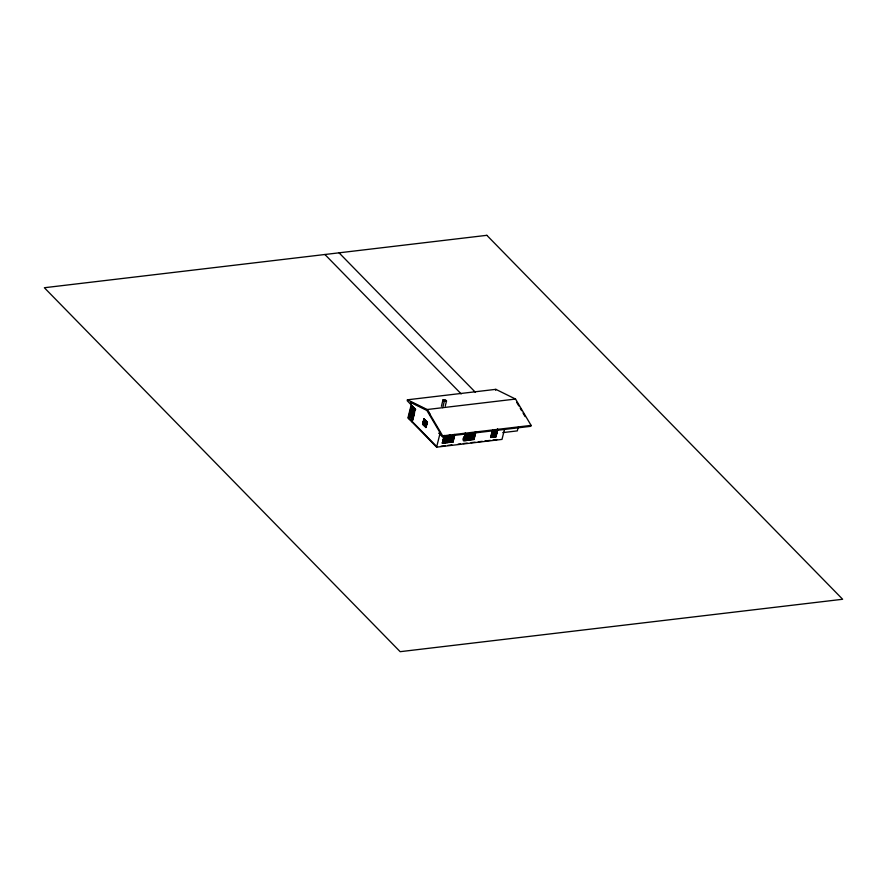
<?xml version="1.0" encoding="UTF-8"?>
<svg xmlns="http://www.w3.org/2000/svg" width="887" height="887" viewBox="0 0 887 887"><rect width="100%" height="100%" fill="white"/><g stroke="black" fill="none" stroke-linecap="round" stroke-linejoin="round"><path stroke-width="1.33" d="M412.3 419.252L413.176 415.548M413.331 415.87L413.253 415.593M410.515 404.106L410.903 402.554L426.902 410.448L439.531 431.847L439.143 433.399L442.447 436.781L530.858 426.314L531.091 425.394L515.535 399.05L495.844 389.338L407.432 399.804L407.211 400.736L410.515 404.106L411.424 404.006M426.58 409.739L411.812 402.443L407.965 417.855L436.604 447.148L501.998 439.398L504.515 429.33M412.244 421.536L411.635 421.613L414.706 409.284L415.471 409.184L412.167 405.814L411.402 405.913L408.33 418.232L412.4 421.513M409.107 418.154L412.167 405.814M410.814 417.677L411.701 414.44L410.57 413.519L411.623 414.44L410.692 417.688L409.761 416.746L410.648 413.508M411.934 413.508L410.803 412.599L411.812 409.339L410.936 412.577L411.934 413.508L412.732 410.282L411.601 409.362M413.22 407.832L412.965 409.362L411.967 408.419C411.635 405.348 414.229 408.075 412.887 409.373L411.834 408.441L412.3 406.889M410.77 417.367L409.982 416.69L410.781 413.497M412.832 409.107L412.455 407.188M410.703 417.422L411.424 414.506L410.692 413.819M411.812 413.209L412.411 410.359L411.734 409.661M412.765 409.118L413.076 407.887M411.723 413.542L412.732 410.282M412.222 419.263L411.302 418.32L412.178 415.083M413.264 415.105L412.333 414.162L413.22 410.925L414.273 411.856L413.464 415.083L412.411 414.162L413.353 410.914M411.402 405.902L414.883 409.395L414.373 410.947L413.375 410.016L413.83 408.463M412.311 418.941L411.513 418.254L412.111 415.094L413.165 416.014M414.296 410.958L413.508 409.994L413.752 408.475L414.883 409.395M411.635 418.243L412.344 415.382M413.996 408.763L414.384 410.626M412.477 420.294L415.316 409.229M412.699 420.283L414.551 412.887M425.937 427.512L422.578 424.241L423.919 418.886L427.279 422.157L425.793 427.534L427.068 422.145L426.237 427.19M425.838 427.235L422.766 424.197L424.064 418.875M422.578 424.241L424.163 419.152M422.966 424.186L424.208 419.241M424.463 419.307L422.899 424.23M425.35 420.493L424.729 422.722L425.228 420.449M441.393 406.313L443.001 399.882L445.196 399.627L446.527 400.979L445.241 406.135M442.724 407.676L444.332 401.246L443.001 399.882M436.604 447.148L440.052 433.299L439.143 433.399M442.447 436.781L442.68 435.861L427.135 409.528L407.432 399.804M444.42 435.495L442.391 443.278L444.154 435.428M444.509 435.595L442.591 442.923L447.547 442.369L442.347 442.68M444.531 436.071L443.589 438.366M445.795 436.537L444.298 442.092M445.23 438.3L445.751 436.482M447.536 439.508L448.112 437.18M447.092 441.981L448.678 435.473M447.547 442.369L448.7 435.994M447.436 442.358L448.955 436.26M449.509 434.907L447.691 442.646L449.709 434.874M454.454 434.519L452.736 441.726L447.891 442.303L449.809 434.963M449.831 435.45L449.132 437.812M450.906 441.282L451.849 437.613M451.006 441.294L452.403 435.617M453.978 434.852L452.403 441.161L448.168 441.659M454.321 434.552L452.692 441.582M454.587 435.65L452.991 442.025L454.632 434.552M464.3 436.559C458.069 444.975 477.228 437.125 463.635 440.429L465.464 433M465.265 433.044L463.446 440.784L474.046 439.531L475.864 431.792M465.498 433.488L463.923 439.797L468.159 439.298L469.733 432.989M466.762 439.431L467.604 435.75M466.684 439.442L468.214 433.821L467.815 435.683M469.822 433.078L468.591 439.874M470.243 433.688L468.658 440.063M468.702 439.564L473.891 439.253L468.935 439.808L470.509 433.41M470.786 432.856L469.223 439.165L473.458 438.666L475.033 432.357M471.496 435.284L470.576 438.976L472.106 433.366M473.458 433.133L471.984 438.81L472.904 435.118M473.558 433.244L472.993 435.018M475.399 431.936L473.747 439.087L475.51 432.036M473.891 439.253L475.598 431.958M495.611 390.258L495.844 389.338M492.196 431.093L490.6 437.468L495.999 436.936L497.807 429.186M492.74 430.262L490.888 437.202L495.844 436.648L497.64 429.463M492.839 430.35L492.13 432.723M495.412 430.528L494.015 436.204L494.935 432.512M491.165 436.57L495.412 436.071L496.986 429.763M497.252 429.241L495.844 436.648L495.378 436.249M495.733 436.637L497.552 429.352M518.263 427.102L517.321 430.882L502.752 432.612M412.233 415.393L413.287 416.025L412.311 415.061M413.275 414.839L412.333 414.162M447.392 442.203L442.702 442.946M468.236 439.586L463.746 440.451M490.999 437.047L495.478 436.36M422.766 424.197L425.993 427.024M410.803 412.599L411.801 409.606M412.61 414.107L413.287 411.18L414.273 411.856M410.038 416.679L410.77 413.763M410.903 402.554L411.812 402.443M444.332 401.246L446.527 400.979M427.135 409.528L515.535 399.05M426.902 410.448L427.811 410.337M424.507 419.584L427.501 422.112M424.119 420.737L426.769 423.31L424.13 420.682M426.082 421.336L425.538 423.542M423.953 421.802L426.592 424.618L423.864 421.713M442.68 435.861L531.091 425.394M448.556 436.082L444.32 436.581M449.642 436.071L453.889 435.572M470.698 433.588L474.933 433.078M492.651 430.982L496.864 430.361M443.677 438.455L448.223 437.923M448.977 437.834L453.512 437.291M464.733 435.972L469.179 435.34M470.021 435.34L474.623 435.051L469.933 435.24M491.975 432.734L496.432 432.113M448.933 437.99L453.479 437.446M469.234 435.584L464.688 436.116L469.112 435.45M469.988 435.495L474.534 434.952M496.476 432.357L491.941 432.889L496.332 432.368M448.611 439.752L452.858 439.253L448.6 439.83M469.666 437.258L473.902 436.759L469.644 437.335M443.278 440.429L447.536 439.952L443.3 440.462M464.344 437.967L468.591 437.457L464.367 437.89M442.868 442.291L447.103 441.781M470.021 439.253L472.305 438.998M491.975 436.659L494.259 436.393M447.935 441.981L452.481 441.449M468.99 439.497L473.536 438.954M447.647 442.048L452.847 441.737L452.381 441.338M495.778 436.482L490.644 436.958M442.303 443.19L452.991 442.025M440.961 446.205L445.074 445.717M447.824 445.396L451.938 444.908M458.036 444.187L460.652 443.877M463.269 443.567L467.194 443.101M471.119 442.635L475.044 442.169M478.293 441.793L482.306 441.316M484.978 440.994L490.334 440.362M493.006 440.052L497.019 439.575M339.045 252.828L475.332 392.22M324.908 254.502L461.185 393.906M494.026 430.816L492.473 436.337M493.416 432.668L492.551 436.326M469.611 433.588L465.376 434.087M466.85 434.042L465.254 439.586L466.396 435.85M453.368 437.313L448.889 437.734M450.651 437.712L451.051 435.861L449.598 441.471M447.214 436.36L445.607 441.914L446.682 438.178M448.123 437.823L443.644 438.61L447.935 438.001M447.713 441.748L448.002 442.314M415.681 409.606L411.967 405.869L408.896 418.176L419.03 428.488M423.919 418.886L427.124 422.179M423.387 424.108L425.948 426.736M411.069 412.533L411.79 413.264M419.407 428.864L427.479 437.125M427.844 437.502L436.836 446.693M516.711 402.354L518.817 405.924M520.225 408.297L521.623 410.681M523.031 413.054L525.137 416.624M428.51 411.535L429.918 413.907M486.841 235.321L44.35 287.732L400.159 651.679L842.65 599.268L486.841 235.321M495.855 434.153L491.598 434.741L495.833 434.231"/></g></svg>
